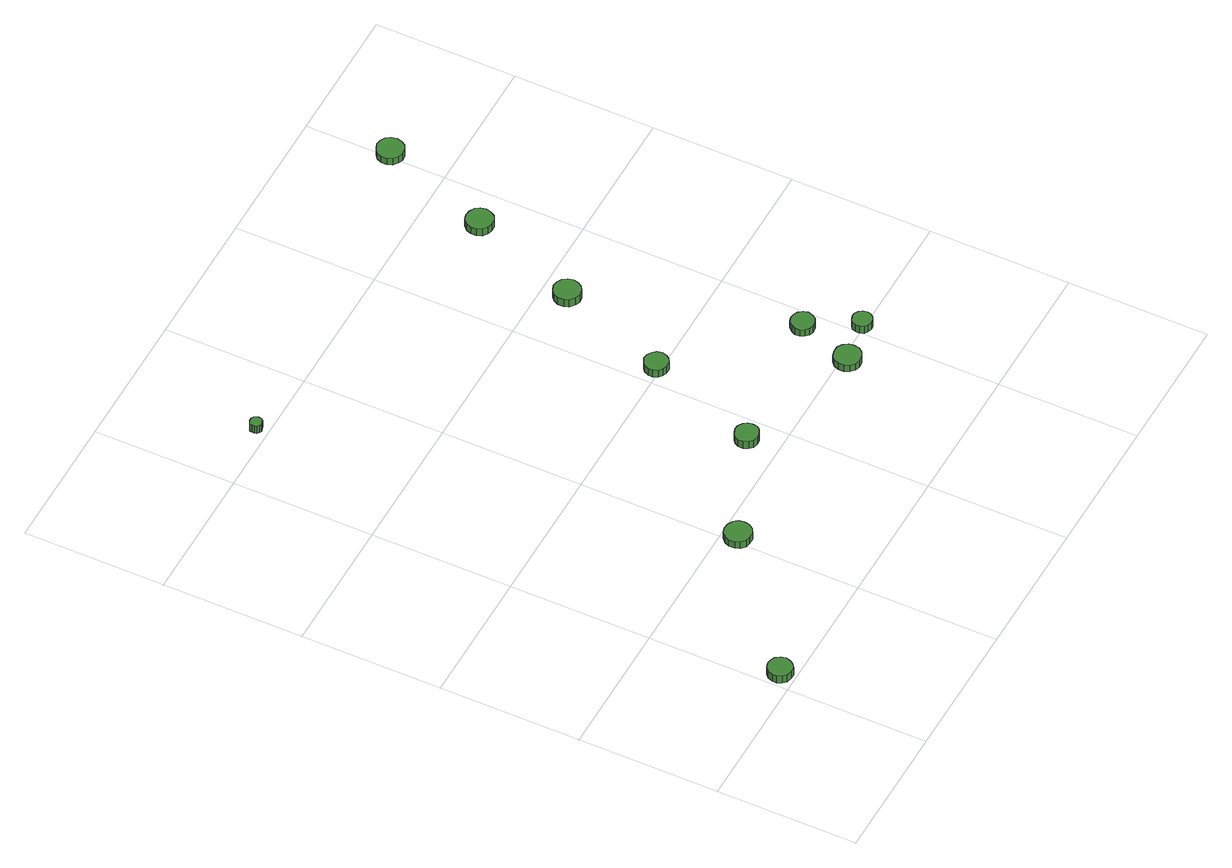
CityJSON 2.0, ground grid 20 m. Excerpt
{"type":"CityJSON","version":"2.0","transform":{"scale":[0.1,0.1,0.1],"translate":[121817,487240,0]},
"CityObjects":{
"tree1":{"type":"SolitaryVegetationObject","attributes":{"function":"something"},"geometry":[{"type":"MultiSurface","lod":"1","boundaries":[[[0,1,2,3,4,5,6,7,8,9,10,11,12,13,14]],[[15,16,17,18,19,20,21,22,23,24,25,26,27,28,29]],[[0,29,28,1]],[[1,28,27,2]],[[2,27,26,3]],[[3,26,25,4]],[[4,25,24,5]],[[5,24,23,6]],[[6,23,22,7]],[[7,22,21,8]],[[8,21,20,9]],[[9,20,19,10]],[[10,19,18,11]],[[11,18,17,12]],[[12,17,16,13]],[[13,16,15,14]],[[14,15,29,0]]]}]},
"tree2":{"type":"SolitaryVegetationObject","attributes":{"function":"something"},"geometry":[{"type":"MultiSurface","lod":"1","boundaries":[[[30,31,32,33,34,35,36,37,38,39,40,41,42,43,44]],[[45,46,47,48,49,50,51,52,53,54,55,56,57,58,59]],[[30,59,58,31]],[[31,58,57,32]],[[32,57,56,33]],[[33,56,55,34]],[[34,55,54,35]],[[35,54,53,36]],[[36,53,52,37]],[[37,52,51,38]],[[38,51,50,39]],[[39,50,49,40]],[[40,49,48,41]],[[41,48,47,42]],[[42,47,46,43]],[[43,46,45,44]],[[44,45,59,30]]]}]},
"tree3":{"type":"SolitaryVegetationObject","attributes":{"function":"something"},"geometry":[{"type":"MultiSurface","lod":"1","boundaries":[[[60,61,62,63,64,65,66,67,68,69,70,71,72,73,74]],[[75,76,77,78,79,80,81,82,83,84,85,86,87,88,89]],[[60,89,88,61]],[[61,88,87,62]],[[62,87,86,63]],[[63,86,85,64]],[[64,85,84,65]],[[65,84,83,66]],[[66,83,82,67]],[[67,82,81,68]],[[68,81,80,69]],[[69,80,79,70]],[[70,79,78,71]],[[71,78,77,72]],[[72,77,76,73]],[[73,76,75,74]],[[74,75,89,60]]]}]},
"tree4":{"type":"SolitaryVegetationObject","attributes":{"function":"something"},"geometry":[{"type":"MultiSurface","lod":"1","boundaries":[[[90,91,92,93,94,95,96,97,98,99,100,101,102,103,104]],[[105,106,107,108,109,110,111,112,113,114,115,116,117,118,119]],[[90,119,118,91]],[[91,118,117,92]],[[92,117,116,93]],[[93,116,115,94]],[[94,115,114,95]],[[95,114,113,96]],[[96,113,112,97]],[[97,112,111,98]],[[98,111,110,99]],[[99,110,109,100]],[[100,109,108,101]],[[101,108,107,102]],[[102,107,106,103]],[[103,106,105,104]],[[104,105,119,90]]]}]},
"tree5":{"type":"SolitaryVegetationObject","attributes":{"function":"something"},"geometry":[{"type":"MultiSurface","lod":"1","boundaries":[[[120,121,122,123,124,125,126,127,128,129,130,131,132,133,134]],[[135,136,137,138,139,140,141,142,143,144,145,146,147,148,149]],[[120,149,148,121]],[[121,148,147,122]],[[122,147,146,123]],[[123,146,145,124]],[[124,145,144,125]],[[125,144,143,126]],[[126,143,142,127]],[[127,142,141,128]],[[128,141,140,129]],[[129,140,139,130]],[[130,139,138,131]],[[131,138,137,132]],[[132,137,136,133]],[[133,136,135,134]],[[134,135,149,120]]]}]},
"tree6":{"type":"SolitaryVegetationObject","attributes":{"function":"something"},"geometry":[{"type":"MultiSurface","lod":"1","boundaries":[[[150,151,152,153,154,155,156,157,158,159,160,161,162,163,164]],[[165,166,167,168,169,170,171,172,173,174,175,176,177,178,179]],[[150,179,178,151]],[[151,178,177,152]],[[152,177,176,153]],[[153,176,175,154]],[[154,175,174,155]],[[155,174,173,156]],[[156,173,172,157]],[[157,172,171,158]],[[158,171,170,159]],[[159,170,169,160]],[[160,169,168,161]],[[161,168,167,162]],[[162,167,166,163]],[[163,166,165,164]],[[164,165,179,150]]]}]},
"tree7":{"type":"SolitaryVegetationObject","attributes":{"function":"something"},"geometry":[{"type":"MultiSurface","lod":"1","boundaries":[[[180,181,182,183,184,185,186,187,188,189,190,191,192,193,194]],[[195,196,197,198,199,200,201,202,203,204,205,206,207,208,209]],[[180,209,208,181]],[[181,208,207,182]],[[182,207,206,183]],[[183,206,205,184]],[[184,205,204,185]],[[185,204,203,186]],[[186,203,202,187]],[[187,202,201,188]],[[188,201,200,189]],[[189,200,199,190]],[[190,199,198,191]],[[191,198,197,192]],[[192,197,196,193]],[[193,196,195,194]],[[194,195,209,180]]]}]},
"tree8":{"type":"SolitaryVegetationObject","attributes":{"function":"something"},"geometry":[{"type":"MultiSurface","lod":"1","boundaries":[[[210,211,212,213,214,215,216,217,218,219,220,221,222,223,224]],[[225,226,227,228,229,230,231,232,233,234,235,236,237,238,239]],[[210,239,238,211]],[[211,238,237,212]],[[212,237,236,213]],[[213,236,235,214]],[[214,235,234,215]],[[215,234,233,216]],[[216,233,232,217]],[[217,232,231,218]],[[218,231,230,219]],[[219,230,229,220]],[[220,229,228,221]],[[221,228,227,222]],[[222,227,226,223]],[[223,226,225,224]],[[224,225,239,210]]]}]},
"tree9":{"type":"SolitaryVegetationObject","attributes":{"function":"something"},"geometry":[{"type":"MultiSurface","lod":"1","boundaries":[[[240,241,242,243,244,245,246,247,248,249,250,251,252,253,254]],[[255,256,257,258,259,260,261,262,263,264,265,266,267,268,269]],[[240,269,268,241]],[[241,268,267,242]],[[242,267,266,243]],[[243,266,265,244]],[[244,265,264,245]],[[245,264,263,246]],[[246,263,262,247]],[[247,262,261,248]],[[248,261,260,249]],[[249,260,259,250]],[[250,259,258,251]],[[251,258,257,252]],[[252,257,256,253]],[[253,256,255,254]],[[254,255,269,240]]]}]},
"tree10":{"type":"SolitaryVegetationObject","attributes":{"function":"something"},"geometry":[{"type":"MultiSurface","lod":"1","boundaries":[[[270,271,272,273,274,275,276,277,278,279,280,281,282,283,284]],[[285,286,287,288,289,290,291,292,293,294,295,296,297,298,299]],[[270,299,298,271]],[[271,298,297,272]],[[272,297,296,273]],[[273,296,295,274]],[[274,295,294,275]],[[275,294,293,276]],[[276,293,292,277]],[[277,292,291,278]],[[278,291,290,279]],[[279,290,289,280]],[[280,289,288,281]],[[281,288,287,282]],[[282,287,286,283]],[[283,286,285,284]],[[284,285,299,270]]]}]},
"tree11":{"type":"SolitaryVegetationObject","attributes":{"function":"something"},"geometry":[{"type":"MultiSurface","lod":"1","boundaries":[[[300,301,302,303,304,305,306,307,308,309,310,311,312,313,314]],[[315,316,317,318,319,320,321,322,323,324,325,326,327,328,329]],[[300,329,328,301]],[[301,328,327,302]],[[302,327,326,303]],[[303,326,325,304]],[[304,325,324,305]],[[305,324,323,306]],[[306,323,322,307]],[[307,322,321,308]],[[308,321,320,309]],[[309,320,319,310]],[[310,319,318,311]],[[311,318,317,312]],[[312,317,316,313]],[[313,316,315,314]],[[314,315,329,300]]]}]}
},
"vertices":[
[39,22,14],[37,29,14],[33,35,14],[27,38,14],[20,39,14],[13,37,14],[8,32,14],[5,25,14],[5,18,14],[8,12,14],[13,7,14],[20,5,14],[27,5,14],[33,9,14],[37,15,14],[37,15,1],[33,9,1],[27,5,1],[20,5,1],[13,7,1],[8,12,1],[5,18,1],[5,25,1],[8,32,1],[13,37,1],[20,39,1],[27,38,1],[33,35,1],[37,29,1],[39,22,1],
[223,175,19],[222,183,19],[217,189,19],[210,193,19],[202,194,19],[195,192,19],[189,186,19],[186,179,19],[186,171,19],[189,164,19],[195,159,19],[202,157,19],[210,157,19],[217,161,19],[222,168,19],[222,168,7],[217,161,7],[210,157,7],[202,157,7],[195,159,7],[189,164,7],[186,171,7],[186,179,7],[189,186,7],[195,192,7],[202,194,7],[210,193,7],[217,189,7],[222,183,7],[223,175,7],
[104,816,19],[103,819,19],[101,822,19],[98,824,19],[94,824,19],[91,823,19],[88,821,19],[87,818,19],[87,814,19],[88,811,19],[91,808,19],[94,807,19],[98,808,19],[101,809,19],[103,812,19],[103,812,6],[101,809,6],[98,808,6],[94,807,6],[91,808,6],[88,811,6],[87,814,6],[87,818,6],[88,821,6],[91,823,6],[94,824,6],[98,824,6],[101,822,6],[103,819,6],[104,816,6],
[380,243,20],[379,250,20],[375,255,20],[369,259,20],[362,260,20],[355,257,20],[350,253,20],[347,247,20],[347,240,20],[350,234,20],[355,229,20],[362,227,20],[369,228,20],[375,231,20],[379,236,20],[379,236,7],[375,231,7],[369,228,7],[362,227,7],[355,229,7],[350,234,7],[347,240,7],[347,247,7],[350,253,7],[355,257,7],[362,260,7],[369,259,7],[375,255,7],[379,250,7],[380,243,7],
[440,404,19],[438,411,19],[434,416,19],[428,420,19],[421,421,19],[415,418,19],[410,414,19],[407,408,19],[407,401,19],[410,394,19],[415,390,19],[421,388,19],[428,388,19],[434,392,19],[438,397,19],[438,397,6],[434,392,6],[428,388,6],[421,388,6],[415,390,6],[410,394,6],[407,401,6],[407,408,6],[410,414,6],[415,418,6],[421,421,6],[428,420,6],[434,416,6],[438,411,6],[440,404,6],
[563,190,19],[562,197,19],[557,204,19],[550,208,19],[542,208,19],[535,206,19],[529,201,19],[526,194,19],[526,186,19],[529,179,19],[535,173,19],[542,171,19],[550,172,19],[557,176,19],[562,182,19],[562,182,7],[557,176,7],[550,172,7],[542,171,7],[535,173,7],[529,179,7],[526,186,7],[526,194,7],[529,201,7],[535,206,7],[542,208,7],[550,208,7],[557,204,7],[562,197,7],[563,190,7],
[501,563,20],[499,571,20],[495,577,20],[488,581,20],[480,582,20],[473,579,20],[467,574,20],[464,567,20],[464,559,20],[467,552,20],[473,547,20],[480,544,20],[488,545,20],[495,549,20],[499,555,20],[499,555,7],[495,549,7],[488,545,7],[480,544,7],[473,547,7],[467,552,7],[464,559,7],[464,567,7],[467,574,7],[473,579,7],[480,582,7],[488,581,7],[495,577,7],[499,571,7],[501,563,7],
[589,269,18],[587,275,18],[583,281,18],[577,284,18],[570,285,18],[564,283,18],[559,278,18],[556,272,18],[556,265,18],[559,259,18],[564,254,18],[570,252,18],[577,253,18],[583,256,18],[587,262,18],[587,262,6],[583,256,6],[577,253,6],[570,252,6],[564,254,6],[559,259,6],[556,265,6],[556,272,6],[559,278,6],[564,283,6],[570,285,6],[577,284,6],[583,281,6],[587,275,6],[589,269,6],
[623,201,19],[622,207,19],[618,212,19],[613,215,19],[608,215,19],[602,213,19],[598,210,19],[596,204,19],[596,199,19],[598,193,19],[602,190,19],[608,188,19],[613,188,19],[618,191,19],[622,196,19],[622,196,6],[618,191,6],[613,188,6],[608,188,6],[602,190,6],[598,193,6],[596,199,6],[596,204,6],[598,210,6],[602,213,6],[608,215,6],[613,215,6],[618,212,6],[622,207,6],[623,201,6],
[560,719,21],[558,727,21],[554,733,21],[547,737,21],[539,738,21],[532,736,21],[526,730,21],[523,723,21],[523,715,21],[526,708,21],[532,703,21],[539,701,21],[547,701,21],[554,705,21],[558,712,21],[558,712,8],[554,705,8],[547,701,8],[539,701,8],[532,703,8],[526,708,8],[523,715,8],[523,723,8],[526,730,8],[532,736,8],[539,738,8],[547,737,8],[554,733,8],[558,727,8],[560,719,8],
[619,878,20],[617,886,20],[613,892,20],[606,896,20],[598,897,20],[591,894,20],[585,889,20],[582,882,20],[582,874,20],[585,867,20],[591,862,20],[598,859,20],[606,860,20],[613,864,20],[617,870,20],[617,870,8],[613,864,8],[606,860,8],[598,859,8],[591,862,8],[585,867,8],[582,874,8],[582,882,8],[585,889,8],[591,894,8],[598,897,8],[606,896,8],[613,892,8],[617,886,8],[619,878,8]
]}
